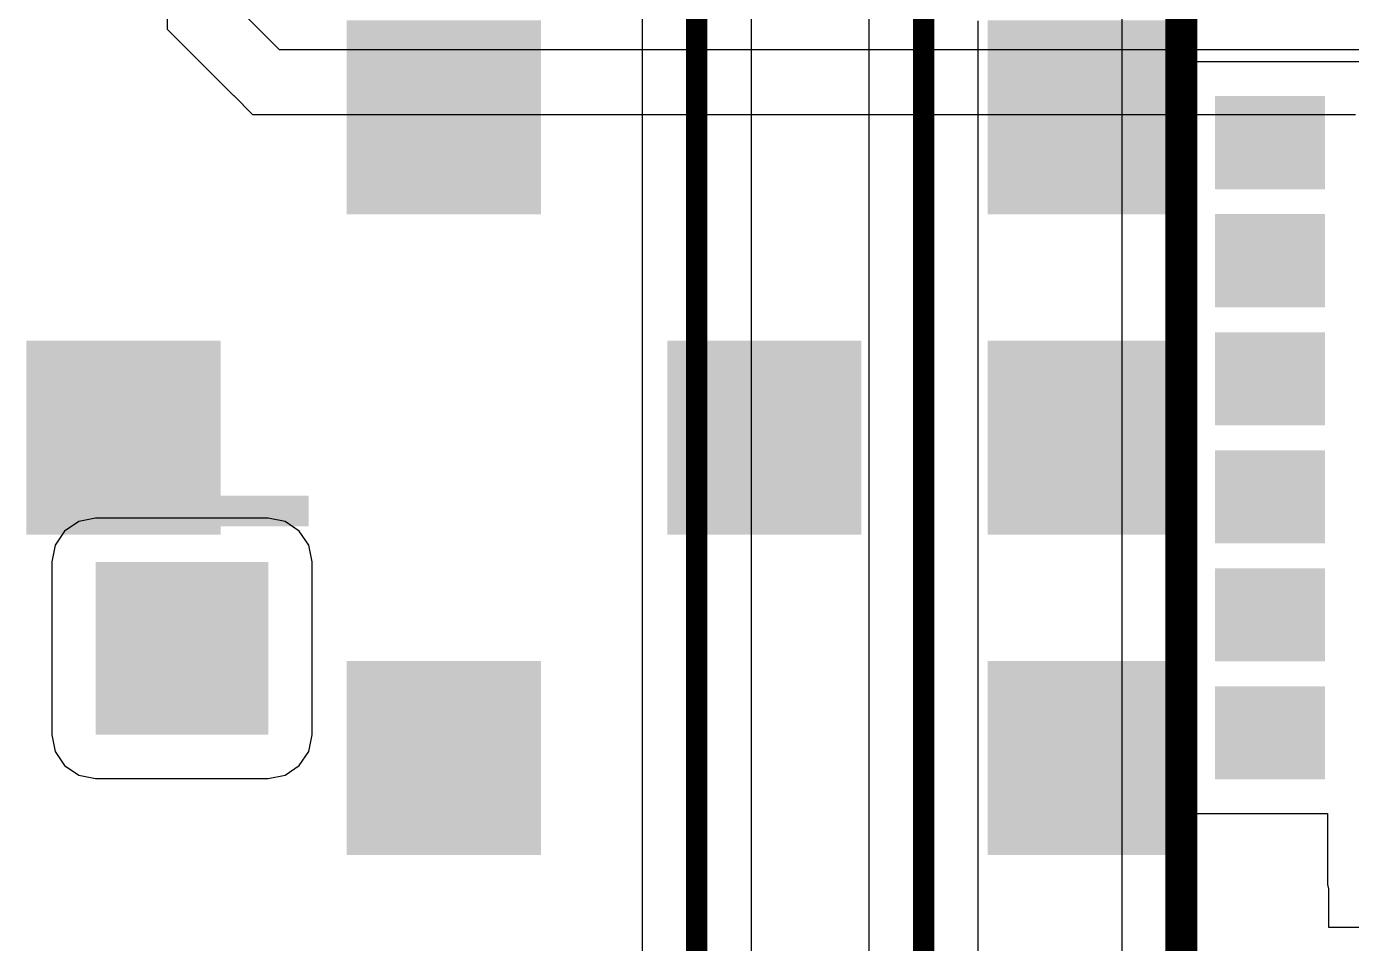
# Model space of a CAD drawing. Header units: inches. Extents: x -3 to 5437, y -3 to 5435.
# Drawn here: x 56.42 to 72.14, y 91.74 to 102.62 of the extents above; entities that cross this region are included whole.
import ezdxf

# ---------------------------------------------------------------- set-up
doc = ezdxf.new("R2010")
doc.units = ezdxf.units.IN
for name, color, linetype in [('Bottom Layer', 5, 'Continuous'), ('GND', 16, 'Continuous'), ('Keep-Out Layer', 6, 'Continuous'), ('PWR', 76, 'Continuous'), ('Top Layer', 1, 'Continuous'), ('Top Paste', 8, 'Continuous'), ('Top Solder', 216, 'Continuous')]:
    doc.layers.add(name, color=color, linetype=linetype)

# ---------------------------------------------------------------- blocks, each defined once
blk = doc.blocks.new('A7672E__FASE__76')
at = {"layer": 'Keep-Out Layer'}
blk.add_hatch(color=6, dxfattribs=at).paths.add_polyline_path([(1.473, -4.133), (3.523, -4.133), (3.523, -2.083), (1.473, -2.083)])
at = {"layer": 'Top Layer'}
for points in [[(-3.05, 10.35), (-3.05, 9.25), (-3.95, 9.25), (-3.95, 10.35)], [(-1.65, 10.35), (-1.65, 9.25), (-2.55, 9.25), (-2.55, 10.35)], [(-0.25, 10.35), (-0.25, 9.25), (-1.15, 9.25), (-1.15, 10.35)], [(1.15, 10.35), (1.15, 9.25), (0.25, 9.25), (0.25, 10.35)], [(2.55, 10.35), (2.55, 9.25), (1.65, 9.25), (1.65, 10.35)], [(3.95, 10.35), (3.95, 9.25), (3.05, 9.25), (3.05, 10.35)], [(-2.75, 6.55), (-4.85, 6.55), (-4.85, 8.65), (-2.75, 8.65)], [(1.05, 6.55), (-1.05, 6.55), (-1.05, 8.65), (1.05, 8.65)], [(4.85, 6.55), (2.75, 6.55), (2.75, 8.65), (4.85, 8.65)], [(1.05, 4.85), (1.05, 2.75), (-1.05, 2.75), (-1.05, 4.85)], [(-2.75, -1.05), (-4.85, -1.05), (-4.85, 1.05), (-2.75, 1.05)], [(4.85, -1.05), (2.75, -1.05), (2.75, 1.05), (4.85, 1.05)], [(1.05, -2.75), (1.05, -4.85), (-1.05, -4.85), (-1.05, -2.75)]]:
    blk.add_hatch(color=1, dxfattribs=at).paths.add_polyline_path(points)
at = {"layer": 'Top Paste'}
for points in [[(-3.05, 10.35), (-3.05, 9.25), (-3.95, 9.25), (-3.95, 10.35)], [(-1.65, 10.35), (-1.65, 9.25), (-2.55, 9.25), (-2.55, 10.35)], [(-0.25, 10.35), (-0.25, 9.25), (-1.15, 9.25), (-1.15, 10.35)], [(1.15, 10.35), (1.15, 9.25), (0.25, 9.25), (0.25, 10.35)], [(2.55, 10.35), (2.55, 9.25), (1.65, 9.25), (1.65, 10.35)], [(3.95, 10.35), (3.95, 9.25), (3.05, 9.25), (3.05, 10.35)], [(-2.75, 6.55), (-4.85, 6.55), (-4.85, 8.65), (-2.75, 8.65)], [(1.05, 6.55), (-1.05, 6.55), (-1.05, 8.65), (1.05, 8.65)], [(4.85, 6.55), (2.75, 6.55), (2.75, 8.65), (4.85, 8.65)], [(1.05, 4.85), (1.05, 2.75), (-1.05, 2.75), (-1.05, 4.85)], [(-2.75, -1.05), (-4.85, -1.05), (-4.85, 1.05), (-2.75, 1.05)], [(4.85, -1.05), (2.75, -1.05), (2.75, 1.05), (4.85, 1.05)], [(1.05, -2.75), (1.05, -4.85), (-1.05, -4.85), (-1.05, -2.75)]]:
    blk.add_hatch(color=8, dxfattribs=at).paths.add_polyline_path(points)
at = {"layer": 'Top Solder'}
for points in [[(-2.948, 10.452), (-2.948, 9.148), (-4.052, 9.148), (-4.052, 10.452)], [(-1.548, 10.452), (-1.548, 9.148), (-2.652, 9.148), (-2.652, 10.452)], [(-0.148, 10.452), (-0.148, 9.148), (-1.252, 9.148), (-1.252, 10.452)], [(1.252, 10.452), (1.252, 9.148), (0.148, 9.148), (0.148, 10.452)], [(2.652, 10.452), (2.652, 9.148), (1.548, 9.148), (1.548, 10.452)], [(4.052, 10.452), (4.052, 9.148), (2.948, 9.148), (2.948, 10.452)], [(-2.648, 6.448), (-4.952, 6.448), (-4.952, 8.752), (-2.648, 8.752)], [(1.152, 6.448), (-1.152, 6.448), (-1.152, 8.752), (1.152, 8.752)], [(4.952, 6.448), (2.648, 6.448), (2.648, 8.752), (4.952, 8.752)], [(1.152, 4.952), (1.152, 2.648), (-1.152, 2.648), (-1.152, 4.952)], [(-2.648, -1.152), (-4.952, -1.152), (-4.952, 1.152), (-2.648, 1.152)], [(4.952, -1.152), (2.648, -1.152), (2.648, 1.152), (4.952, 1.152)], [(1.152, -2.648), (1.152, -4.952), (-1.152, -4.952), (-1.152, -2.648)]]:
    blk.add_hatch(color=216, dxfattribs=at).paths.add_polyline_path(points)

msp = doc.modelspace()

# ---------------------------------------------------------------- hatches: boundary and pattern name
at = {"layer": 'Top Layer'}
msp.add_hatch(color=1, dxfattribs=at).paths.add_polyline_path([(57.042, 96.69), (59.769, 96.69), (59.769, 97.053), (57.042, 97.053)])

# ---------------------------------------------------------------- linework, layer by layer
at = {"layer": 'Bottom Layer'}
for p, q in [((63.725, 108.117), (63.725, 86.332)), ((69.415, 103.248), (69.415, 83.455)), ((65.02, 86.064), (65.02, 102.759)), ((57.042, 96.745), (56.874, 96.633)), ((57.24, 96.785), (57.042, 96.745)), ((59.29, 96.785), (57.24, 96.785)), ((59.488, 96.745), (59.29, 96.785)), ((59.656, 96.633), (59.488, 96.745)), ((56.874, 96.633), (56.762, 96.465)), ((59.769, 96.465), (59.656, 96.633)), ((56.762, 96.465), (56.722, 96.267)), ((59.808, 96.267), (59.769, 96.465)), ((56.722, 96.267), (56.722, 94.217)), ((59.808, 94.217), (59.808, 96.267)), ((56.722, 94.217), (56.762, 94.019)), ((59.769, 94.019), (59.808, 94.217)), ((56.762, 94.019), (56.874, 93.851)), ((59.656, 93.851), (59.769, 94.019)), ((56.874, 93.851), (57.042, 93.738)), ((59.488, 93.738), (59.656, 93.851)), ((57.042, 93.738), (57.24, 93.699)), ((57.24, 93.699), (59.29, 93.699)), ((59.29, 93.699), (59.488, 93.738))]:
    msp.add_line(p, q, dxfattribs=at)
for points in [[(64.372, 86.064, 0.254, 0.254, 0), (64.372, 108.611, 0.254, 0.254, 0)], [(70.119, 83.163, 0.381, 0.381, 0), (70.119, 103.248, 0.381, 0.381, 0)]]:
    msp.add_lwpolyline(points, format="xyseb", dxfattribs=at)
at = {"layer": 'GND'}
for p, q in [((57.042, 96.745), (56.874, 96.633)), ((57.24, 96.785), (57.042, 96.745)), ((59.29, 96.785), (57.24, 96.785)), ((59.488, 96.745), (59.29, 96.785)), ((59.656, 96.633), (59.488, 96.745)), ((56.874, 96.633), (56.762, 96.465)), ((59.769, 96.465), (59.656, 96.633)), ((56.762, 96.465), (56.722, 96.267)), ((59.808, 96.267), (59.769, 96.465)), ((56.722, 96.267), (56.722, 94.217)), ((59.808, 94.217), (59.808, 96.267)), ((56.722, 94.217), (56.762, 94.019)), ((59.769, 94.019), (59.808, 94.217)), ((56.762, 94.019), (56.874, 93.851)), ((59.656, 93.851), (59.769, 94.019)), ((56.874, 93.851), (57.042, 93.738)), ((59.488, 93.738), (59.656, 93.851)), ((57.042, 93.738), (57.24, 93.699)), ((57.24, 93.699), (59.29, 93.699)), ((59.29, 93.699), (59.488, 93.738))]:
    msp.add_line(p, q, dxfattribs=at)
at = {"layer": 'PWR'}
for p, q in [((58.09, 102.907), (58.09, 102.588)), ((59.422, 102.343), (58.858, 102.907)), ((58.09, 102.588), (58.878, 101.8)), ((72.237, 102.343), (59.422, 102.343)), ((58.878, 101.8), (58.878, 101.8)), ((58.878, 101.8), (58.879, 101.8)), ((58.879, 101.8), (59.104, 101.575)), ((59.104, 101.575), (72.187, 101.575)), ((57.042, 96.745), (56.874, 96.633)), ((57.24, 96.785), (57.042, 96.745)), ((59.29, 96.785), (57.24, 96.785)), ((59.488, 96.745), (59.29, 96.785)), ((59.656, 96.633), (59.488, 96.745)), ((56.874, 96.633), (56.762, 96.465)), ((59.769, 96.465), (59.656, 96.633)), ((56.762, 96.465), (56.722, 96.267)), ((59.808, 96.267), (59.769, 96.465)), ((56.722, 96.267), (56.722, 94.217)), ((59.808, 94.217), (59.808, 96.267)), ((56.722, 94.217), (56.762, 94.019)), ((59.769, 94.019), (59.808, 94.217)), ((56.762, 94.019), (56.874, 93.851)), ((59.656, 93.851), (59.769, 94.019)), ((56.874, 93.851), (57.042, 93.738)), ((59.488, 93.738), (59.656, 93.851)), ((57.042, 93.738), (57.24, 93.699)), ((57.24, 93.699), (59.29, 93.699)), ((59.29, 93.699), (59.488, 93.738))]:
    msp.add_line(p, q, dxfattribs=at)
at = {"layer": 'Top Layer'}
for p, q in [((66.415, 102.937), (66.415, 88.251)), ((67.71, 88.588), (67.71, 102.686)), ((72.231, 102.198), (70.115, 102.198)), ((70.115, 102.198), (70.115, 100.282)), ((70.115, 100.282), (70.115, 98.882)), ((70.115, 98.882), (70.115, 97.482)), ((70.115, 97.482), (70.115, 96.082)), ((57.042, 96.745), (56.874, 96.633)), ((57.24, 96.785), (57.042, 96.745)), ((59.29, 96.785), (57.24, 96.785)), ((59.488, 96.745), (59.29, 96.785)), ((59.656, 96.633), (59.488, 96.745)), ((56.874, 96.633), (56.762, 96.465)), ((59.769, 96.465), (59.656, 96.633)), ((56.762, 96.465), (56.722, 96.267)), ((59.808, 96.267), (59.769, 96.465)), ((56.722, 96.267), (56.722, 94.217)), ((59.808, 94.217), (59.808, 96.267)), ((70.115, 96.082), (70.115, 94.682)), ((70.115, 94.682), (70.115, 93.282)), ((56.722, 94.217), (56.762, 94.019)), ((59.769, 94.019), (59.808, 94.217)), ((56.762, 94.019), (56.874, 93.851)), ((59.656, 93.851), (59.769, 94.019)), ((56.874, 93.851), (57.042, 93.738)), ((59.488, 93.738), (59.656, 93.851)), ((57.042, 93.738), (57.24, 93.699)), ((57.24, 93.699), (59.29, 93.699)), ((59.29, 93.699), (59.488, 93.738)), ((70.115, 93.282), (71.855, 93.282)), ((71.855, 93.282), (71.855, 92.44)), ((71.855, 92.44), (71.865, 92.39)), ((71.865, 92.39), (71.865, 91.932)), ((71.865, 91.932), (72.323, 91.932))]:
    msp.add_line(p, q, dxfattribs=at)
msp.add_lwpolyline([(67.062, 88.251, 0.254, 0.254, 0), (67.062, 102.954, 0.254, 0.254, 0)], format="xyseb", dxfattribs=at)

# ---------------------------------------------------------------- block references
at = {"rotation": 270}
msp.add_blockref('A7672E__FASE__76', (61.373, 97.74), dxfattribs=at)

doc.saveas('drawing.dxf')
